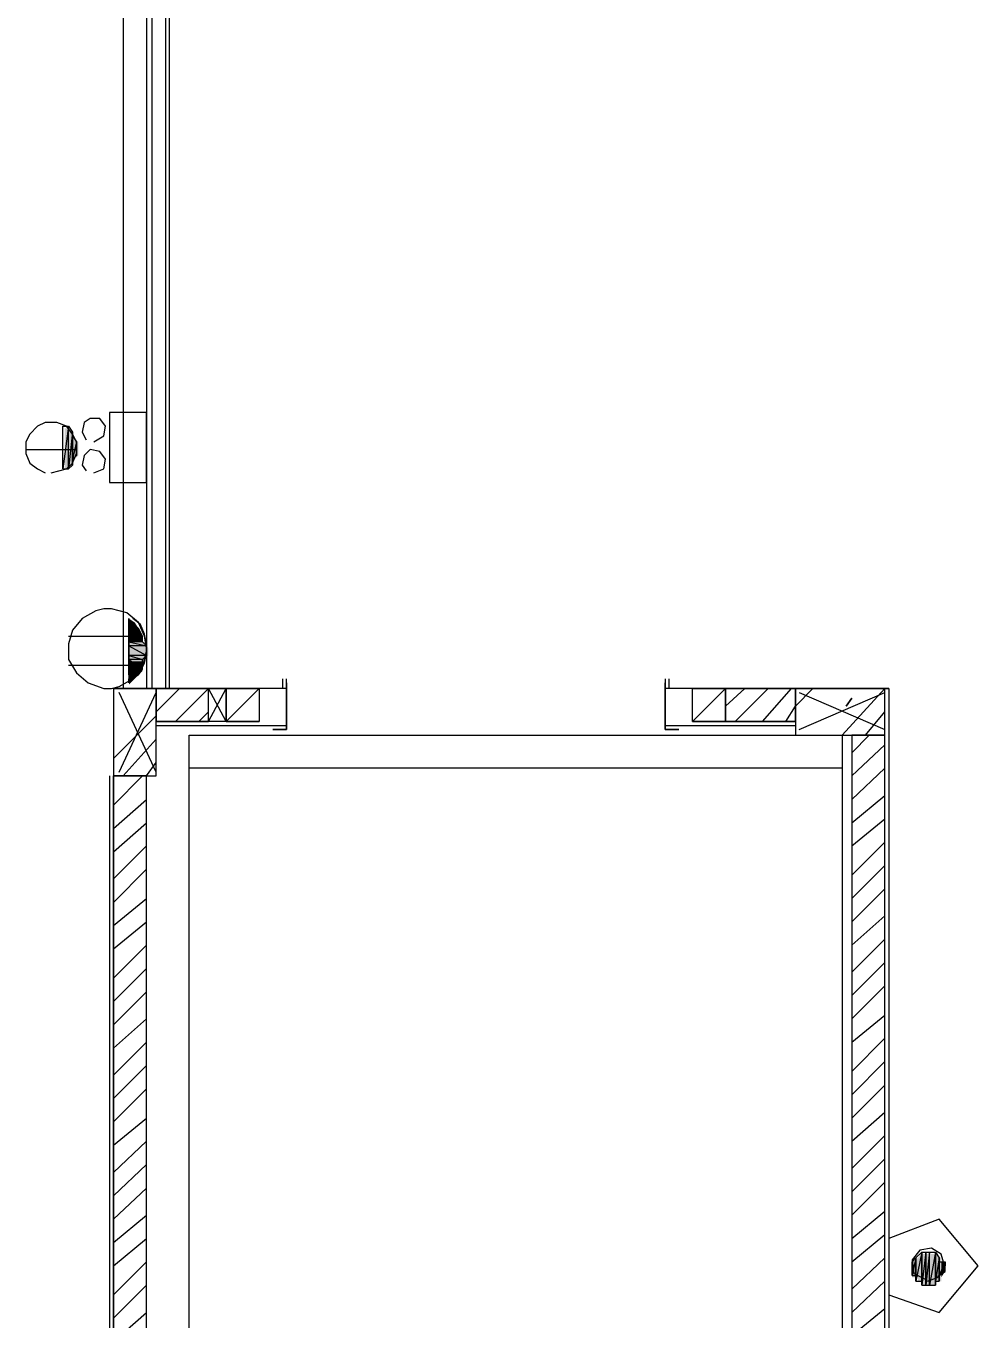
# Model space of a CAD drawing. Header units: millimetres. Extents: x 5 to 415, y 48 to 251.
# Drawn here: x 379.98 to 388.62, y 119.87 to 131.62 of the extents above; entities that cross this region are included whole.
import ezdxf

# ---------------------------------------------------------------- set-up
doc = ezdxf.new("R2010")
doc.units = ezdxf.units.MM
doc.layers.add('H', color=7, linetype='Continuous')
doc.layers.add('P', color=7, linetype='Continuous')

msp = doc.modelspace()

# ---------------------------------------------------------------- hatches: boundary and pattern name
at = {"layer": 'H', "linetype": 'Continuous'}
for points in [[(380.33, 127.6), (380.33, 127.97), (380.365, 127.97), (380.365, 127.6), (380.33, 127.6)], [(380.365, 127.6), (380.365, 127.97), (380.4, 127.935), (380.4, 127.635), (380.365, 127.6)], [(380.4, 127.67), (380.4, 127.882), (380.453, 127.847), (380.453, 127.723), (380.4, 127.67)], [(380.912, 126.206), (380.912, 126.242), (380.965, 126.206), (380.912, 126.206)], [(380.912, 126.153), (380.912, 126.206), (380.965, 126.206), (381, 126.153), (380.912, 126.153)], [(380.912, 126.065), (380.912, 126.153), (381, 126.153), (381.035, 126.065), (380.912, 126.065)], [(380.912, 126.03), (380.912, 126.065), (381.035, 126.065), (381.035, 126.03), (380.912, 126.03)], [(380.912, 125.977), (380.912, 126.03), (381.035, 126.03), (381.088, 125.977), (380.912, 125.977)], [(380.912, 125.906), (380.912, 125.977), (381.088, 125.977), (381.088, 125.906), (380.912, 125.906)], [(380.912, 125.853), (380.912, 125.906), (381.088, 125.906), (381.035, 125.853), (380.912, 125.853)], [(380.912, 125.765), (380.912, 125.853), (381.035, 125.853), (381.035, 125.765), (380.912, 125.765)], [(380.912, 125.73), (380.912, 125.765), (381.035, 125.765), (381, 125.73), (380.912, 125.73)], [(380.912, 125.642), (380.912, 125.73), (380.965, 125.695), (380.912, 125.642)], [(380.965, 125.695), (380.912, 125.73), (381, 125.73), (380.965, 125.695)], [(388.02, 120.262), (388.02, 120.403), (388.073, 120.438), (388.073, 120.262), (388.02, 120.262)], [(388.073, 120.227), (388.073, 120.438), (388.108, 120.474), (388.108, 120.227), (388.073, 120.227)], [(388.108, 120.191), (388.108, 120.474), (388.161, 120.474), (388.161, 120.191), (388.108, 120.191)], [(388.161, 120.191), (388.161, 120.474), (388.197, 120.474), (388.197, 120.191), (388.161, 120.191)], [(388.197, 120.191), (388.197, 120.474), (388.232, 120.474), (388.232, 120.191), (388.197, 120.191)], [(388.232, 120.227), (388.232, 120.474), (388.285, 120.438), (388.285, 120.227), (388.232, 120.227)], [(388.285, 120.262), (388.285, 120.403), (388.32, 120.403), (388.32, 120.315), (388.285, 120.262)]]:
    msp.add_hatch(color=256, dxfattribs=at).paths.add_polyline_path(points)

# ---------------------------------------------------------------- linework, layer by layer
at = {"layer": 'P'}
for points in [[(380.859, 133.65), (380.859, 125.607)], [(381.071, 133.65), (381.071, 125.607)], [(381.123, 125.607), (381.123, 133.65)], [(381.247, 125.607), (381.247, 133.65)], [(381.282, 125.607), (381.282, 133.65)], [(380.559, 128.058), (380.506, 128.023)], [(380.647, 128.058), (380.559, 128.058)], [(380.7, 127.988), (380.647, 128.058)], [(380.735, 128.111), (380.735, 127.476)], [(381.071, 128.111), (380.735, 128.111)], [(381.071, 127.476), (381.071, 128.111)], [(380.083, 127.988), (380.012, 127.917)], [(380.083, 127.988), (380.012, 127.917)], [(380.153, 128.023), (380.083, 127.988)], [(380.153, 128.023), (380.083, 127.988)], [(380.259, 128.023), (380.153, 128.023)], [(380.259, 128.023), (380.153, 128.023)], [(380.347, 127.988), (380.259, 128.023)], [(380.347, 127.988), (380.259, 128.023)], [(380.365, 127.988), (380.312, 127.6)], [(380.365, 127.988), (380.312, 127.6)], [(380.312, 127.6), (380.312, 127.988)], [(380.312, 127.988), (380.365, 127.988)], [(380.4, 127.917), (380.347, 127.988)], [(380.4, 127.917), (380.347, 127.988)], [(380.365, 127.6), (380.365, 127.988)], [(380.365, 127.988), (380.4, 127.935)], [(380.365, 127.6), (380.365, 127.988)], [(380.4, 127.935), (380.365, 127.6)], [(380.4, 127.935), (380.365, 127.6)], [(380.4, 127.635), (380.4, 127.935)], [(380.4, 127.935), (380.4, 127.9)], [(380.4, 127.635), (380.4, 127.935)], [(380.506, 128.023), (380.488, 127.935)], [(380.488, 127.935), (380.524, 127.864)], [(380.683, 127.9), (380.7, 127.988)], [(380.012, 127.917), (379.977, 127.847)], [(380.012, 127.917), (379.977, 127.847)], [(379.977, 127.847), (379.977, 127.741)], [(379.977, 127.847), (379.977, 127.741)], [(380.436, 127.847), (380.4, 127.917)], [(380.436, 127.847), (380.4, 127.917)], [(380.4, 127.688), (380.4, 127.9)], [(380.4, 127.9), (380.436, 127.847)], [(380.4, 127.688), (380.4, 127.9)], [(380.4, 127.9), (380.4, 127.635)], [(380.4, 127.9), (380.4, 127.635)], [(380.436, 127.847), (380.4, 127.688)], [(380.436, 127.847), (380.4, 127.688)], [(380.436, 127.741), (380.436, 127.847)], [(380.436, 127.741), (380.436, 127.847)], [(380.436, 127.723), (380.436, 127.847)], [(380.436, 127.847), (380.436, 127.811)], [(380.436, 127.723), (380.436, 127.847)], [(380.594, 127.847), (380.683, 127.9)], [(379.977, 127.776), (380.436, 127.776)], [(379.977, 127.741), (380.012, 127.653)], [(379.977, 127.741), (380.012, 127.653)], [(380.4, 127.653), (380.436, 127.741)], [(380.4, 127.653), (380.436, 127.741)], [(380.4, 127.688), (380.436, 127.723)], [(380.436, 127.811), (380.436, 127.723)], [(380.436, 127.776), (380.436, 127.723)], [(380.436, 127.723), (380.436, 127.776)], [(380.506, 127.723), (380.488, 127.635)], [(380.559, 127.776), (380.506, 127.723)], [(380.647, 127.758), (380.559, 127.776)], [(380.7, 127.688), (380.647, 127.758)], [(380.012, 127.653), (380.083, 127.6)], [(380.012, 127.653), (380.083, 127.6)], [(380.083, 127.6), (380.153, 127.564)], [(380.083, 127.6), (380.153, 127.564)], [(380.206, 127.564), (380.347, 127.6)], [(380.206, 127.564), (380.347, 127.6)], [(380.312, 127.6), (380.365, 127.6)], [(380.347, 127.6), (380.4, 127.653)], [(380.347, 127.6), (380.4, 127.653)], [(380.365, 127.6), (380.4, 127.635)], [(380.4, 127.635), (380.4, 127.688)], [(380.488, 127.635), (380.524, 127.582)], [(380.594, 127.564), (380.683, 127.6)], [(380.683, 127.6), (380.7, 127.688)], [(380.735, 127.476), (381.071, 127.476)], [(380.612, 126.312), (380.488, 126.242)], [(380.612, 126.312), (380.488, 126.242)], [(380.683, 126.33), (380.612, 126.312)], [(380.683, 126.33), (380.612, 126.312)], [(380.753, 126.33), (380.683, 126.33)], [(380.753, 126.33), (380.683, 126.33)], [(380.894, 126.294), (380.753, 126.33)], [(380.894, 126.294), (380.753, 126.33)], [(381, 126.206), (380.894, 126.294)], [(381, 126.206), (380.894, 126.294)], [(380.488, 126.242), (380.4, 126.136)], [(380.488, 126.242), (380.4, 126.136)], [(380.912, 126.242), (380.912, 126.206)], [(380.912, 126.206), (380.912, 126.242)], [(380.912, 126.242), (380.912, 125.659)], [(380.912, 126.206), (381, 126.153)], [(380.912, 126.153), (380.912, 126.206)], [(381.018, 126.189), (380.947, 126.242)], [(380.947, 126.206), (381, 126.153)], [(381, 126.153), (380.947, 126.206)], [(381.053, 126.083), (381, 126.206)], [(381.053, 126.083), (381, 126.206)], [(381.053, 126.1), (381.018, 126.189)], [(380.4, 126.136), (380.365, 126.012)], [(380.4, 126.136), (380.365, 126.012)], [(380.365, 126.083), (380.912, 126.083)], [(381, 126.153), (380.912, 126.153)], [(381, 126.153), (380.912, 126.153)], [(380.912, 126.153), (381.035, 126.083)], [(380.912, 126.153), (381.035, 126.083)], [(380.912, 126.083), (380.912, 126.153)], [(381.035, 126.083), (380.912, 126.083)], [(381.035, 126.083), (380.912, 126.083)], [(380.912, 126.083), (381.035, 126.03)], [(380.912, 126.083), (381.035, 126.03)], [(380.912, 126.03), (380.912, 126.083)], [(381.035, 126.083), (381, 126.153)], [(381.035, 126.03), (381.035, 126.083)], [(381.071, 126.012), (381.053, 126.1)], [(381.071, 125.977), (381.053, 126.083)], [(381.071, 125.977), (381.053, 126.083)], [(380.365, 126.012), (380.365, 125.942)], [(380.365, 126.012), (380.365, 125.942)], [(380.365, 125.942), (380.365, 125.871)], [(380.365, 125.942), (380.365, 125.871)], [(381.035, 126.03), (380.912, 126.03)], [(381.035, 126.03), (380.912, 126.03)], [(380.912, 126.03), (381.071, 125.995)], [(380.912, 126.03), (381.071, 125.995)], [(380.912, 125.995), (380.912, 126.03)], [(381.071, 125.995), (380.912, 125.995)], [(381.071, 125.995), (380.912, 125.995)], [(380.912, 125.995), (381.071, 125.906)], [(380.912, 125.995), (381.071, 125.906)], [(380.912, 125.906), (380.912, 125.995)], [(381.071, 125.995), (381.035, 126.03)], [(381.035, 125.801), (381.071, 125.942)], [(381.035, 125.801), (381.071, 125.942)], [(381.071, 125.924), (381.071, 126.012)], [(381.071, 125.906), (381.071, 125.995)], [(380.365, 125.871), (380.436, 125.748)], [(380.365, 125.871), (380.436, 125.748)], [(380.365, 125.818), (380.912, 125.818)], [(381.071, 125.906), (380.912, 125.906)], [(381.071, 125.906), (380.912, 125.906)], [(380.912, 125.906), (381.035, 125.871)], [(380.912, 125.906), (381.035, 125.871)], [(380.912, 125.871), (380.912, 125.906)], [(381.035, 125.871), (380.912, 125.871)], [(381.035, 125.871), (380.912, 125.871)], [(380.912, 125.871), (381.035, 125.783)], [(380.912, 125.871), (381.035, 125.783)], [(380.912, 125.783), (380.912, 125.871)], [(381.018, 125.765), (381.053, 125.836)], [(381.035, 125.871), (381.071, 125.906)], [(381.035, 125.783), (381.035, 125.871)], [(381.053, 125.836), (381.071, 125.924)], [(380.436, 125.748), (380.541, 125.659)], [(380.436, 125.748), (380.541, 125.659)], [(381.035, 125.783), (380.912, 125.783)], [(381.035, 125.783), (380.912, 125.783)], [(380.912, 125.783), (381, 125.73)], [(380.912, 125.783), (381, 125.73)], [(380.912, 125.73), (380.912, 125.783)], [(380.912, 125.677), (381.018, 125.765)], [(381, 125.73), (380.912, 125.73)], [(380.912, 125.73), (380.947, 125.695)], [(380.947, 125.695), (380.912, 125.73)], [(380.912, 125.73), (381, 125.73)], [(380.947, 125.695), (380.912, 125.73)], [(380.947, 125.695), (381.035, 125.801)], [(380.947, 125.695), (381.035, 125.801)], [(381, 125.73), (380.947, 125.695)], [(381, 125.73), (381.035, 125.783)], [(380.541, 125.659), (380.683, 125.607)], [(380.541, 125.659), (380.683, 125.607)], [(380.683, 125.607), (380.753, 125.607)], [(380.683, 125.607), (380.753, 125.607)], [(380.753, 125.607), (380.824, 125.624)], [(380.753, 125.607), (380.824, 125.624)], [(380.771, 125.607), (380.771, 124.813)], [(381.159, 125.607), (380.771, 125.607)], [(382.094, 125.607), (380.771, 125.607)], [(380.771, 125.607), (382.094, 125.607)], [(380.824, 125.624), (380.947, 125.695)], [(380.824, 125.624), (380.947, 125.695)], [(380.912, 125.695), (380.912, 125.659)], [(380.912, 125.659), (380.912, 125.695)], [(381.123, 125.607), (381.247, 125.607)], [(381.159, 124.813), (381.159, 125.607)], [(381.159, 125.395), (381.37, 125.607)], [(381.159, 125.607), (381.159, 125.307)], [(381.635, 125.607), (381.159, 125.607)], [(381.335, 125.307), (381.635, 125.607)], [(381.635, 125.307), (381.794, 125.607)], [(381.794, 125.307), (381.635, 125.607)], [(381.635, 125.307), (381.635, 125.607)], [(381.794, 125.307), (382.094, 125.607)], [(381.794, 125.307), (381.794, 125.607)], [(381.794, 125.607), (382.094, 125.607)], [(382.094, 125.607), (381.794, 125.607)], [(381.794, 125.607), (381.794, 125.307)], [(381.794, 125.607), (381.794, 125.307)], [(381.794, 125.307), (381.794, 125.607)], [(382.094, 125.607), (382.094, 125.307)], [(382.341, 125.607), (382.094, 125.607)], [(382.094, 125.607), (382.094, 125.307)], [(382.305, 125.695), (382.305, 125.607)], [(382.341, 125.236), (382.341, 125.695)], [(382.341, 125.659), (382.341, 125.236)], [(382.341, 125.271), (382.341, 125.607)], [(385.78, 125.695), (385.78, 125.236)], [(385.78, 125.236), (385.78, 125.659)], [(386.027, 125.607), (385.78, 125.607)], [(385.78, 125.607), (385.78, 125.271)], [(385.815, 125.607), (385.815, 125.695)], [(386.027, 125.307), (386.327, 125.607)], [(386.027, 125.307), (386.027, 125.607)], [(386.027, 125.607), (386.327, 125.607)], [(386.027, 125.307), (386.027, 125.607)], [(386.327, 125.607), (386.027, 125.607)], [(387.809, 125.607), (386.027, 125.607)], [(386.027, 125.607), (387.809, 125.607)], [(386.327, 125.607), (386.327, 125.307)], [(386.327, 125.307), (386.327, 125.607)], [(386.327, 125.448), (386.503, 125.607)], [(386.962, 125.607), (386.327, 125.607)], [(386.327, 125.607), (386.327, 125.307)], [(386.415, 125.307), (386.715, 125.607)], [(386.662, 125.307), (386.927, 125.607)], [(386.962, 125.448), (387.121, 125.607)], [(387.773, 125.607), (386.962, 125.607)], [(386.962, 125.607), (386.962, 125.183)], [(386.962, 125.307), (386.962, 125.607)], [(387.385, 125.183), (387.773, 125.607)], [(387.773, 125.183), (387.773, 125.607)], [(387.809, 125.607), (387.809, 118.286)], [(381.159, 124.848), (380.824, 125.571)], [(380.824, 124.848), (381.159, 125.571)], [(386.997, 125.236), (387.773, 125.571)], [(386.997, 125.571), (387.773, 125.236)], [(387.473, 125.518), (387.421, 125.448)], [(387.421, 125.448), (387.473, 125.518)], [(380.771, 124.972), (381.159, 125.36)], [(381.547, 125.307), (381.635, 125.395)], [(386.874, 125.307), (386.962, 125.448)], [(387.597, 125.183), (387.773, 125.395)], [(382.094, 125.307), (381.159, 125.307)], [(381.159, 125.307), (381.635, 125.307)], [(381.159, 125.271), (382.094, 125.271)], [(382.094, 125.307), (381.794, 125.307)], [(381.794, 125.307), (382.094, 125.307)], [(382.094, 125.271), (382.341, 125.271)], [(382.341, 125.236), (382.217, 125.236)], [(382.217, 125.236), (382.341, 125.236)], [(385.78, 125.271), (386.027, 125.271)], [(385.78, 125.236), (385.904, 125.236)], [(385.904, 125.236), (385.78, 125.236)], [(386.962, 125.307), (386.027, 125.307)], [(386.327, 125.307), (386.027, 125.307)], [(386.027, 125.307), (386.327, 125.307)], [(386.027, 125.271), (386.962, 125.271)], [(386.327, 125.307), (386.962, 125.307)], [(380.859, 124.813), (381.159, 125.148)], [(381.459, 118.798), (381.459, 125.183)], [(381.459, 125.183), (386.962, 125.183)], [(386.962, 125.183), (387.773, 125.183)], [(387.385, 125.183), (387.385, 118.798)], [(387.473, 125.024), (387.632, 125.183)], [(387.773, 125.183), (387.473, 125.183)], [(387.473, 125.183), (387.473, 118.798)], [(387.773, 118.798), (387.773, 125.183)], [(387.473, 124.813), (387.773, 125.095)], [(381.071, 124.813), (381.159, 124.936)], [(387.385, 124.883), (381.459, 124.883)], [(387.473, 124.601), (387.773, 124.883)], [(380.735, 124.813), (380.735, 118.798)], [(380.771, 124.813), (381.159, 124.813)], [(380.771, 124.548), (381.035, 124.813)], [(381.071, 124.813), (380.771, 124.813)], [(380.771, 124.813), (380.771, 118.798)], [(380.771, 118.798), (380.771, 124.813)], [(381.071, 118.798), (381.071, 124.813)], [(381.071, 118.798), (381.071, 124.813)], [(380.771, 124.337), (381.071, 124.601)], [(387.473, 124.389), (387.773, 124.636)], [(387.473, 124.178), (387.773, 124.425)], [(380.771, 124.125), (381.071, 124.389)], [(380.771, 123.878), (381.071, 124.178)], [(387.473, 123.913), (387.773, 124.213)], [(380.771, 123.666), (381.071, 123.966)], [(387.473, 123.702), (387.773, 124.001)], [(380.771, 123.455), (381.071, 123.702)], [(387.473, 123.49), (387.773, 123.79)], [(380.771, 123.243), (381.071, 123.49)], [(387.473, 123.278), (387.773, 123.543)], [(380.771, 122.978), (381.071, 123.278)], [(387.473, 123.031), (387.773, 123.331)], [(387.473, 122.82), (387.773, 123.119)], [(380.771, 122.767), (381.071, 123.067)], [(387.473, 122.608), (387.773, 122.908)], [(380.771, 122.555), (381.071, 122.855)], [(380.771, 122.343), (381.071, 122.608)], [(387.473, 122.396), (387.773, 122.643)], [(387.473, 122.132), (387.773, 122.432)], [(380.771, 122.096), (381.071, 122.396)], [(380.771, 121.885), (381.071, 122.185)], [(387.473, 121.92), (387.773, 122.22)], [(380.771, 121.673), (381.071, 121.973)], [(387.473, 121.708), (387.773, 122.008)], [(380.771, 121.461), (381.071, 121.708)], [(387.473, 121.497), (387.773, 121.761)], [(380.771, 121.214), (381.071, 121.497)], [(387.473, 121.25), (387.773, 121.55)], [(380.771, 121.003), (381.071, 121.285)], [(387.473, 121.038), (387.773, 121.338)], [(387.473, 120.826), (387.773, 121.126)], [(380.771, 120.791), (381.071, 121.073)], [(380.771, 120.579), (381.071, 120.826)], [(387.473, 120.615), (387.773, 120.862)], [(388.267, 120.791), (387.809, 120.615)], [(388.62, 120.368), (388.267, 120.791)], [(387.473, 120.403), (387.773, 120.65)], [(380.771, 120.368), (381.071, 120.615)], [(387.809, 120.615), (387.809, 120.103)], [(387.473, 120.156), (387.773, 120.438)], [(388.091, 120.509), (388.02, 120.421)], [(388.056, 120.438), (388.02, 120.28)], [(388.056, 120.438), (388.02, 120.28)], [(388.02, 120.403), (388.056, 120.438)], [(388.02, 120.421), (388.038, 120.297)], [(388.108, 120.491), (388.056, 120.227)], [(388.108, 120.491), (388.056, 120.227)], [(388.056, 120.438), (388.108, 120.491)], [(388.056, 120.227), (388.056, 120.438)], [(388.056, 120.28), (388.056, 120.438)], [(388.056, 120.438), (388.056, 120.28)], [(388.056, 120.28), (388.056, 120.438)], [(388.056, 120.438), (388.056, 120.227)], [(388.056, 120.28), (388.056, 120.438)], [(388.197, 120.527), (388.091, 120.509)], [(388.144, 120.491), (388.108, 120.191)], [(388.144, 120.491), (388.108, 120.191)], [(388.108, 120.191), (388.108, 120.491)], [(388.108, 120.491), (388.144, 120.491)], [(388.108, 120.227), (388.108, 120.491)], [(388.108, 120.491), (388.108, 120.227)], [(388.108, 120.227), (388.108, 120.491)], [(388.108, 120.491), (388.108, 120.191)], [(388.108, 120.227), (388.108, 120.491)], [(388.179, 120.491), (388.144, 120.191)], [(388.179, 120.491), (388.144, 120.191)], [(388.144, 120.191), (388.144, 120.491)], [(388.144, 120.491), (388.179, 120.491)], [(388.144, 120.191), (388.144, 120.491)], [(388.144, 120.491), (388.144, 120.191)], [(388.144, 120.491), (388.144, 120.191)], [(388.144, 120.191), (388.144, 120.491)], [(388.144, 120.191), (388.144, 120.491)], [(388.232, 120.491), (388.179, 120.191)], [(388.232, 120.491), (388.179, 120.191)], [(388.179, 120.191), (388.179, 120.491)], [(388.179, 120.491), (388.232, 120.491)], [(388.179, 120.191), (388.179, 120.491)], [(388.285, 120.474), (388.197, 120.527)], [(388.232, 120.227), (388.232, 120.491)], [(388.232, 120.491), (388.267, 120.438)], [(388.232, 120.191), (388.232, 120.491)], [(388.232, 120.491), (388.232, 120.191)], [(388.232, 120.191), (388.232, 120.491)], [(388.232, 120.491), (388.232, 120.227)], [(388.232, 120.191), (388.232, 120.491)], [(388.267, 120.438), (388.232, 120.227)], [(388.267, 120.438), (388.232, 120.227)], [(388.267, 120.403), (388.267, 120.438)], [(388.267, 120.438), (388.267, 120.28)], [(388.267, 120.227), (388.267, 120.438)], [(388.267, 120.438), (388.267, 120.227)], [(388.267, 120.227), (388.267, 120.438)], [(388.267, 120.438), (388.267, 120.28)], [(388.267, 120.227), (388.267, 120.438)], [(388.32, 120.35), (388.285, 120.474)], [(380.771, 120.103), (381.071, 120.403)], [(388.02, 120.28), (388.02, 120.403)], [(388.02, 120.315), (388.02, 120.403)], [(388.02, 120.403), (388.02, 120.315)], [(388.02, 120.315), (388.02, 120.403)], [(388.02, 120.403), (388.02, 120.28)], [(388.02, 120.315), (388.02, 120.403)], [(388.02, 120.403), (388.02, 120.315)], [(388.02, 120.403), (388.02, 120.315)], [(388.02, 120.368), (388.02, 120.403)], [(388.02, 120.315), (388.02, 120.368)], [(388.02, 120.28), (388.02, 120.315)], [(388.02, 120.315), (388.02, 120.315)], [(388.038, 120.297), (388.144, 120.244)], [(388.25, 120.262), (388.32, 120.35)], [(388.32, 120.403), (388.267, 120.28)], [(388.32, 120.403), (388.267, 120.28)], [(388.267, 120.28), (388.267, 120.403)], [(388.267, 120.403), (388.32, 120.403)], [(388.267, 120.28), (388.267, 120.403)], [(388.267, 120.403), (388.267, 120.28)], [(388.267, 120.28), (388.267, 120.403)], [(388.267, 119.944), (388.62, 120.368)], [(388.267, 120.28), (388.32, 120.315)], [(388.32, 120.368), (388.32, 120.403)], [(388.32, 120.403), (388.32, 120.368)], [(388.32, 120.315), (388.32, 120.403)], [(388.32, 120.315), (388.32, 120.315)], [(388.32, 120.315), (388.32, 120.315)], [(380.771, 119.892), (381.071, 120.191)], [(387.473, 119.944), (387.773, 120.227)], [(388.02, 120.28), (388.056, 120.28)], [(388.056, 120.227), (388.056, 120.28)], [(388.056, 120.227), (388.108, 120.227)], [(388.108, 120.191), (388.108, 120.227)], [(388.108, 120.191), (388.144, 120.191)], [(388.144, 120.191), (388.179, 120.191)], [(388.144, 120.191), (388.144, 120.191)], [(388.144, 120.191), (388.144, 120.191)], [(388.161, 120.227), (388.25, 120.262)], [(388.179, 120.191), (388.232, 120.191)], [(388.232, 120.227), (388.267, 120.227)], [(388.232, 120.227), (388.232, 120.191)], [(388.267, 120.28), (388.267, 120.28)], [(388.267, 120.28), (388.267, 120.227)], [(387.809, 120.103), (388.267, 119.944)], [(380.771, 119.68), (381.071, 119.944)], [(387.473, 119.733), (387.773, 119.98)]]:
    msp.add_lwpolyline(points, dxfattribs=at)

doc.saveas('drawing.dxf')
